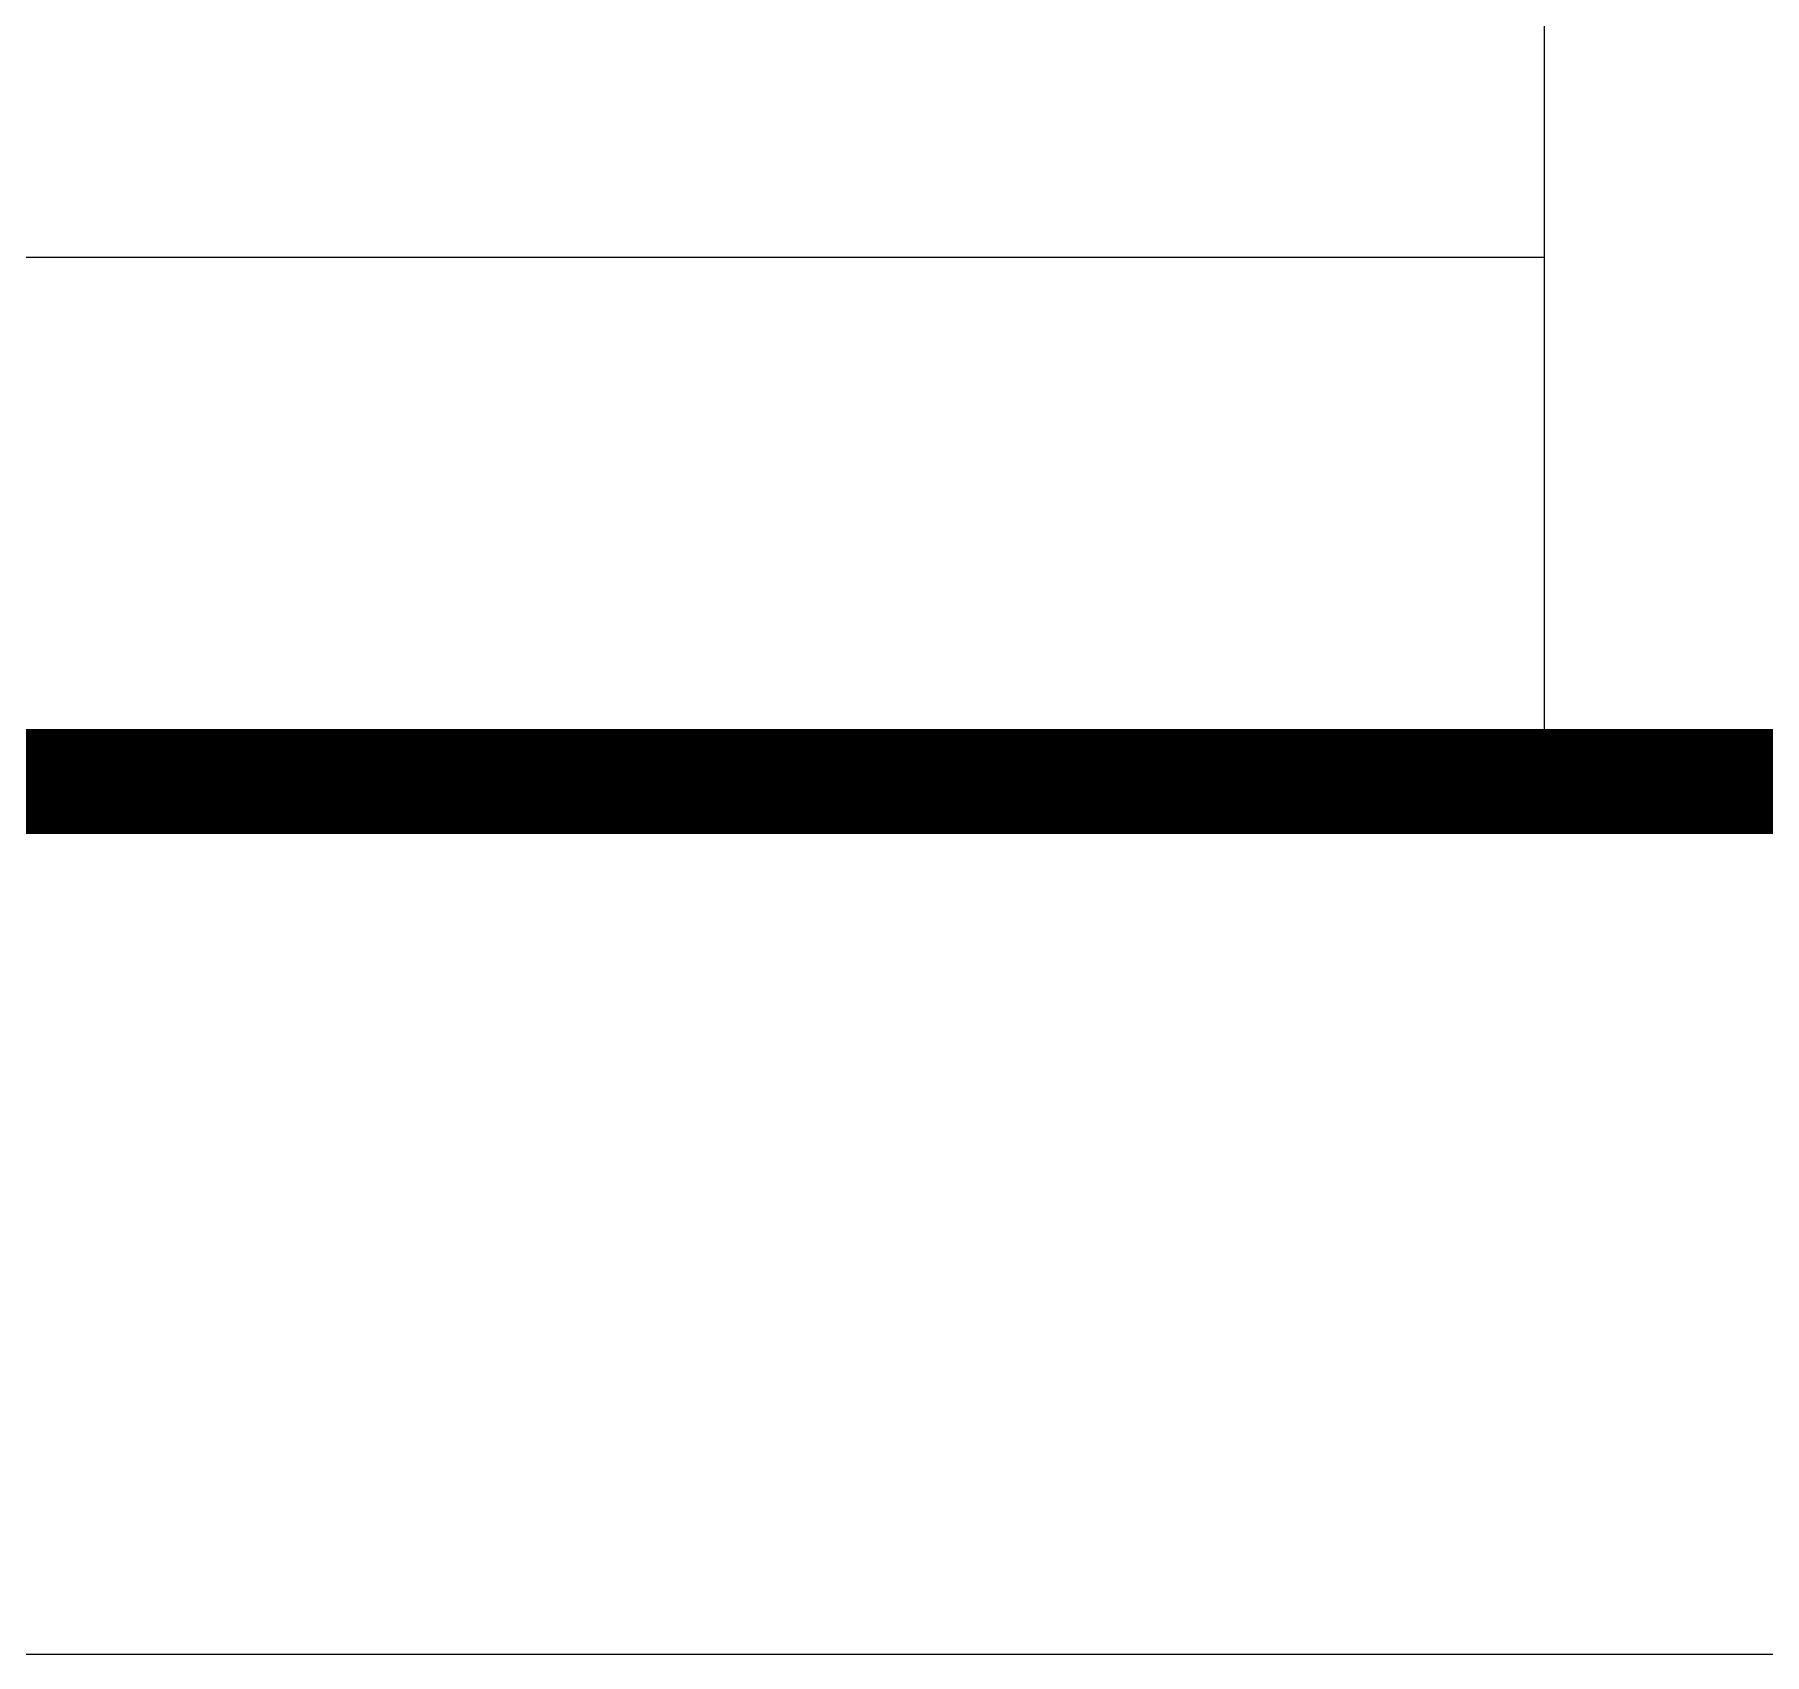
# Model space of a CAD drawing. Extents: x -2331248 to -1198620, y -977263 to -545844.
# Drawn here: x -1609977 to -1607501, y -765858 to -763539 of the extents above; entities that cross this region are included whole.
import ezdxf

# ---------------------------------------------------------------- set-up
doc = ezdxf.new("R2010")
doc.units = 0
doc.header["$LTSCALE"] = 1000
doc.header["$MEASUREMENT"] = 0
doc.layers.get('0').update_dxf_attribs({"linetype": 'CONTINUOUS'})
doc.layers.add('PUB_TITLE', color=4, linetype='CONTINUOUS')
doc.layers.add('t图框', color=222, linetype='CONTINUOUS')

# ---------------------------------------------------------------- blocks, each defined once
blk = doc.blocks.new('ASDDA')
at = {"layer": 't图框'}
for p, q in [((-283365.6, 3065618.5), (-283365.6, 3061618.5)), ((-283365.6, 3062218.5), (-295865.6, 3062218.5)), ((-315865.6, 3061618.4), (-273365.6, 3061618.4))]:
    blk.add_line(p, q, dxfattribs=at)

msp = doc.modelspace()

# ---------------------------------------------------------------- linework, layer by layer
at = {"layer": 'PUB_TITLE'}
msp.add_lwpolyline([(-1699191, -765858.1), (-1699191, -691608.1), (-1594066, -691608.1), (-1594066, -765858.1)], close=True, dxfattribs=at)
at = {"layer": 'PUB_TITLE', "const_width": 150}
msp.add_lwpolyline([(-1696066, -692858.1), (-1595316, -692858.1), (-1595316, -764608.1), (-1696066, -764608.1)], close=True, dxfattribs=at)

# ---------------------------------------------------------------- block references
at = {"lineweight": -3, "xscale": 1.250016957928892, "yscale": 1.250016958278138, "zscale": 1.250016957604765}
msp.add_blockref('ASDDA', (-1253604.4, -4591683), dxfattribs=at)

doc.saveas('drawing.dxf')
